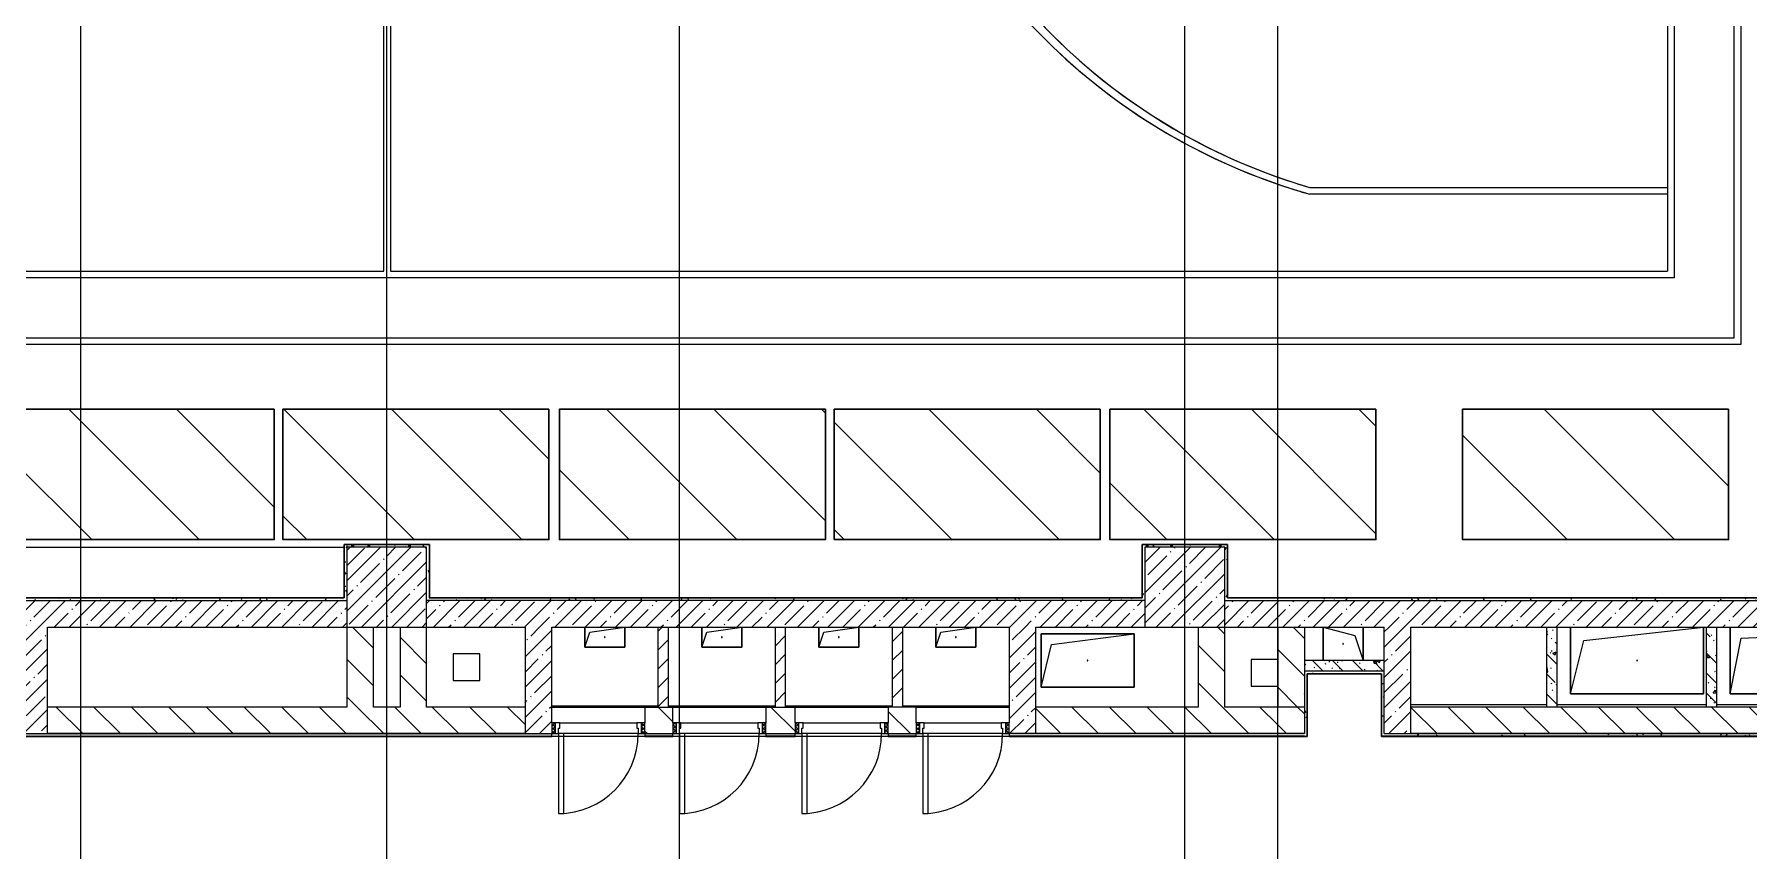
# Model space of a CAD drawing. Header units: millimetres. Extents: x -1113 to 415037, y -3642 to 354837.
# Drawn here: x 200582 to 213472, y 10020 to 16155 of the extents above; entities that cross this region are included whole.
import ezdxf

# ---------------------------------------------------------------- set-up
doc = ezdxf.new("R2010")
doc.units = ezdxf.units.MM
for name, color, linetype, lineweight in [('0) строит. леса', 20, 'Continuous', 30), ('A-AREA-BNDY', 7, 'Continuous', 5), ('A-DOOR-2', 7, 'Continuous', 5), ('A-DOOR-FRAM-2', 7, 'Continuous', 5), ('A-FLOR', 7, 'Continuous', 9), ('A-GENM', 7, 'Continuous', 9), ('A-WALL', 7, 'Continuous', 5), ('I-WALL', 7, 'Continuous', 5), ('S-COLS', 7, 'Continuous', 9), ('S-COLS-1', 7, 'Continuous', 5), ('Оси', 7, 'Continuous', 9)]:
    doc.layers.add(name, color=color, linetype=linetype, lineweight=lineweight)
for name, color, linetype, lineweight, true_color in [('A-DOOR-1', 7, 'Continuous', 5, 0xc0c0c0), ('A-DOOR-FRAM-1', 7, 'Continuous', 5, 0xc0c0c0), ('A-WALL-1', 9, 'Continuous', 5, 0x808080), ('A-WALL-FNSH-1', 9, 'Continuous', 5, 0x808080)]:
    doc.layers.add(name, color=color, linetype=linetype, lineweight=lineweight, true_color=true_color)
pattern_1 = [(135, (148772.12, -1e-08), (-141.42136, -141.42136), [])]
pattern_2 = [(135, (148772.12, -1e-08), (-150.8683, -150.8683), [213.36, -35.56, 7.112, -35.56]), (135, (148772.12, 150.77), (-150.8683, -150.8683), []), (50, (148772.12, -1e-08), (255.0577, -22.3145), [26.67, -293.37]), (355, (148772.12, -1e-08), (-49.3404, 267.4791), [21.336, -234.696]), (100.451, (148793.38, -1.86), (205.7195, 245.1636), [22.666, -249.326]), (46.184, (148772.12, 71.12), (379.511, -58.86), [40.005, -440.055]), (96.636, (148803.75, 66.2), (332.3634, 346.399), [33.999, -373.989]), (351.184, (148772.12, 71.12), (332.3669, 346.3953), [32.004, -352.044]), (21, (148807.68, 53.34), (212.2602, -143.1711), [26.67, -293.37]), (326, (148807.68, 53.34), (86.5224, 257.8632), [21.336, -234.696]), (71.451, (148825.37, 41.4), (298.78395, 114.6901), [22.666, -249.326]), (37.5, (148772.12, -1e-08), (4.32385, 118.37751), [6.706, -225.146, 6.706, -231.546, -235.585]), (37.5, (148772.12, -1e-08), (4.32385, 118.37751), [-470.103, 6.706, -228.879]), (7.5, (148772.12, -1e-08), (93.54758, 140.2533), [6.706, -129.134, 6.706, -219.812, -89.789]), (7.5, (148772.12, -1e-08), (93.54758, 140.2533), [-362.356, 6.706, -83.083]), (327.5, (148692.82, -1e-08), (189.82734, -8.02019), [6.706, -82.194, 6.706, -270.662, -368.046]), (327.5, (148692.82, -1e-08), (189.82734, -8.02019), [-366.268, 6.706, -361.34]), (317.5, (148657.26, -1e-08), (207.38114, 35.59764), [6.706, -108.864, 6.706, -177.495, -261.366]), (317.5, (148657.26, -1e-08), (207.38114, 35.59764), [-299.771, 6.706, -254.66])]
pattern_3 = [(45, (148772.12, -1e-08), (-114.04925, 114.04925), []), (45, (148886.17, -1e-08), (-114.04925, 114.04925), [201.612, -40.322, 6.706, -33.617])]
pattern_4 = [(45, (148772.12, -1e-08), (-70.71068, 70.71068), [])]
pattern_5 = [(135, (1951.41, 164.685), (-14.14214, -14.14214), []), (225, (1951.41, 164.685), (14.14214, -14.14214), [])]
pattern_6 = [(45, (-171.384, 164.685), (-14.1421, 14.1421), []), (135, (-171.384, 164.685), (-14.1421, -14.1421), [])]
pattern_7 = [(0, (148772.123, -1e-08), (243.84, 60.96), [20.117, -162.763, 20.117, -162.763, -975.36]), (0, (148772.123, -1e-08), (243.84, 60.96), [-365.76, 20.117, -345.643, 20.117, -162.763, -426.72]), (0, (148772.123, -1e-08), (243.84, 60.96), [-914.4, 20.117, -101.803, 20.117, -284.683]), (120, (148863.563, 30.48), (-174.71291, 180.691634), [20.117, -162.763, 20.117, -162.763, -975.36]), (120, (148863.563, 30.48), (-174.71291, 180.691634), [-365.76, 20.117, -345.643, 20.117, -162.763, -426.72]), (120, (148863.563, 30.48), (-174.71291, 180.691634), [-914.4, 20.117, -101.803, 20.117, -284.683]), (240, (148894.043, 152.4), (-69.12709, -241.651634), [20.117, -162.763, 20.117, -162.763, -975.36]), (240, (148894.043, 152.4), (-69.12709, -241.651634), [-365.76, 20.117, -345.643, 20.117, -162.763, -426.72]), (240, (148894.043, 152.4), (-69.12709, -241.651634), [-914.4, 20.117, -101.803, 20.117, -284.683])]

# ---------------------------------------------------------------- blocks, each defined once
blk = doc.blocks.new('BSC_Колонна _Прямоугольная - 600х600-23205375-Объем проектирования 2 этажа')
at = {"layer": 'S-COLS-1'}
h = blk.add_hatch(dxfattribs=at)
h.set_pattern_fill('FP_54', color=256, style=0, pattern_type=2)
h.set_pattern_definition([(45, (-54460, -12000), (-114.04925, 114.04925), []), (45, (-54345.95, -12000), (-114.04925, 114.04925), [201.613, -40.323, 6.706, -33.617])])
h.paths.add_polyline_path([(300, -300), (300, 300), (-300, 300), (-300, -300), (289, -300)])
for p, q in [((300, 300), (-300, 300)), ((-300, 300), (-300, -300)), ((300, -300), (300, 300)), ((-300, -300), (300, -300))]:
    blk.add_line(p, q, dxfattribs=at)
blk = doc.blocks.new('BSC_Колонна _Прямоугольная - 600х600-V316-Объем проектирования 2 этажа')
at = {"layer": 'S-COLS-1'}
h = blk.add_hatch(dxfattribs=at)
h.set_pattern_fill('FP_69', color=256, style=0, pattern_type=2)
h.set_pattern_definition([(45, (-60460, -12000), (-114.04925, 114.04925), []), (45, (-60345.95, -12000), (-114.04925, 114.04925), [201.613, -40.323, 6.706, -33.617])])
h.paths.add_polyline_path([(208, -300), (300, -300), (300, 300), (-300, 300), (-300, -300)])
for p, q in [((300, 300), (-300, 300)), ((-300, 300), (-300, -300)), ((300, -300), (300, 300)), ((-300, -300), (300, -300))]:
    blk.add_line(p, q, dxfattribs=at)
blk = doc.blocks.new('GM_Отверстие прямоугольное _в плите_ - Отверстие-21619835-Объем проектирования 2 этажа')
at = {"layer": 'A-GENM'}
for p, q in [((-125, 150), (125, 150)), ((125, 150), (-125, 150)), ((-62.5, 87.5), (125, 150)), ((-125, -150), (-62.5, 87.5)), ((125, -150), (-125, -150)), ((-125, -150), (125, -150))]:
    blk.add_line(p, q, dxfattribs=at)
for start, end in [(360, 180), (180, 360)]:
    blk.add_arc((0, 0), 2.5, start, end, dxfattribs=at)
blk = doc.blocks.new('110_Дверь_СКБ_1Ст - д-18 700x2100h_Технический шкаф ЭОМ и СС-23257539-Объем проектирования 2 этажа')
at = {"layer": 'A-DOOR-2'}
h = blk.add_hatch(dxfattribs=at)
h.set_pattern_fill('FP_121', color=256, style=0, pattern_type=2)
h.set_pattern_definition(pattern_5)
h.paths.add_polyline_path([(362.5, 100), (337.5, 98.5), (337.5, 20), (362.5, 20), (362.5, 82.1)])
at = {"layer": 'A-DOOR-FRAM-2'}
h = blk.add_hatch(dxfattribs=at)
h.set_pattern_fill('FP_122', color=256, style=0, pattern_type=2)
h.set_pattern_definition(pattern_6)
h.paths.add_polyline_path([(-337.5, 100), (-337.5, 20), (-312.5, 20), (-312.5, 100)])
at = {"layer": 'A-DOOR-1'}
for p, q in [((312.5, 700), (272.5, 700)), ((272.5, 700), (272.5, 100)), ((312.5, 100), (312.5, 700)), ((272.5, 100), (312.5, 100))]:
    blk.add_line(p, q, dxfattribs=at)
blk.add_arc((312.5, 100), 600, 90, 180, dxfattribs=at)
at = {"layer": 'A-DOOR-FRAM-1'}
for p, q in [((-312.5, 100), (-337.5, 100)), ((-337.5, 100), (-337.5, 20)), ((-337.5, 20), (-312.5, 20)), ((-287.5, 100), (-312.5, 100)), ((-312.5, 100), (-312.5, 20)), ((-312.5, 20), (-312.5, 100)), ((-312.5, 20), (-277.5, 20)), ((-287.5, 60), (-287.5, 100)), ((-287.5, 100), (272.5, 100)), ((-277.5, 60), (-287.5, 60)), ((-277.5, 20), (-277.5, 60)), ((302.5, 20), (-277.5, 20)), ((312.5, 60), (302.5, 60)), ((302.5, 60), (302.5, 20)), ((302.5, 20), (337.5, 20)), ((312.5, 100), (312.5, 60)), ((337.5, 100), (312.5, 100)), ((337.5, 20), (337.5, 100)), ((362.5, 100), (337.5, 100)), ((337.5, 100), (337.5, 20)), ((337.5, 20), (362.5, 20)), ((362.5, 20), (362.5, 100))]:
    blk.add_line(p, q, dxfattribs=at)
blk = doc.blocks.new('110_Дверь_СКБ_1Ст - д-18 700x2100h_Технический шкаф ЭОМ и СС-V391-Объем проектирования 2 этажа')
at = {"layer": 'A-DOOR-2'}
h = blk.add_hatch(dxfattribs=at)
h.set_pattern_fill('FP_121', color=256, style=0, pattern_type=2)
h.set_pattern_definition(pattern_5)
h.paths.add_polyline_path([(362.5, 100), (337.5, 100), (337.5, 20), (362.5, 20), (362.5, 47.1)])
at = {"layer": 'A-DOOR-FRAM-2'}
h = blk.add_hatch(dxfattribs=at)
h.set_pattern_fill('FP_122', color=256, style=0, pattern_type=2)
h.set_pattern_definition(pattern_6)
h.paths.add_polyline_path([(-337.5, 100), (-337.5, 20), (-312.5, 20), (-312.5, 100)])
at = {"layer": 'A-DOOR-1'}
for p, q in [((312.5, 700), (272.5, 700)), ((272.5, 700), (272.5, 100)), ((312.5, 100), (312.5, 700)), ((272.5, 100), (312.5, 100))]:
    blk.add_line(p, q, dxfattribs=at)
blk.add_arc((312.5, 100), 600, 90, 180, dxfattribs=at)
at = {"layer": 'A-DOOR-FRAM-1'}
for p, q in [((-312.5, 100), (-337.5, 100)), ((-337.5, 100), (-337.5, 20)), ((-337.5, 20), (-312.5, 20)), ((-287.5, 100), (-312.5, 100)), ((-312.5, 100), (-312.5, 20)), ((-312.5, 20), (-312.5, 100)), ((-312.5, 20), (-277.5, 20)), ((-287.5, 60), (-287.5, 100)), ((-287.5, 100), (272.5, 100)), ((-277.5, 60), (-287.5, 60)), ((-277.5, 20), (-277.5, 60)), ((302.5, 20), (-277.5, 20)), ((312.5, 60), (302.5, 60)), ((302.5, 60), (302.5, 20)), ((302.5, 20), (337.5, 20)), ((312.5, 100), (312.5, 60)), ((337.5, 100), (312.5, 100)), ((337.5, 20), (337.5, 100)), ((362.5, 100), (337.5, 100)), ((337.5, 100), (337.5, 20)), ((337.5, 20), (362.5, 20)), ((362.5, 20), (362.5, 100))]:
    blk.add_line(p, q, dxfattribs=at)
blk = doc.blocks.new('GM_Отверстие прямоугольное _в плите_ - Отверстие-21620300-Объем проектирования 2 этажа')
at = {"layer": 'A-GENM'}
for p, q in [((-150, -75), (-150, 75)), ((-150, 75), (-150, -75)), ((-150, -75), (-112.5, 37.5)), ((-112.5, 37.5), (150, 75)), ((150, 75), (150, -75)), ((150, -75), (150, 75)), ((150, -75), (-150, -75)), ((-150, -75), (150, -75))]:
    blk.add_line(p, q, dxfattribs=at)
for start, end in [(360, 180), (180, 360)]:
    blk.add_arc((0, 0), 2.5, start, end, dxfattribs=at)
blk = doc.blocks.new('GM_Отверстие прямоугольное _в плите_ - Отверстие-21982021-Объем проектирования 2 этажа')
at = {"layer": 'A-GENM'}
for p, q in [((-350, -200), (-350, 200)), ((-350, 200), (350, 200)), ((350, 200), (-350, 200)), ((-350, 200), (-350, -200)), ((-270, 120), (350, 200)), ((350, 200), (350, -200)), ((350, -200), (350, 200)), ((-350, -200), (-270, 120)), ((350, -200), (-350, -200)), ((-350, -200), (350, -200))]:
    blk.add_line(p, q, dxfattribs=at)
for start, end in [(360, 180), (180, 360)]:
    blk.add_arc((0, 0), 2.5, start, end, dxfattribs=at)
blk = doc.blocks.new('GM_Отверстие прямоугольное _в плите_ - Отверстие-21980457-Объем проектирования 2 этажа')
at = {"layer": 'A-GENM'}
for p, q in [((-500, -250), (-500, 250)), ((-500, 250), (-500, -250)), ((-500, -250), (-400, 150)), ((-400, 150), (500, 250)), ((500, 250), (500, -250)), ((500, -250), (500, 250)), ((500, -250), (-500, -250)), ((-500, -250), (500, -250))]:
    blk.add_line(p, q, dxfattribs=at)
for start, end in [(360, 180), (180, 360)]:
    blk.add_arc((0, 0), 2.5, start, end, dxfattribs=at)
blk = doc.blocks.new('GM_Отверстие прямоугольное _в плите_ - Отверстие-21982946-Объем проектирования 2 этажа')
at = {"layer": 'A-GENM'}
for p, q in [((-1000, -250), (-1000, 250)), ((-1000, 250), (-1000, -250)), ((-1000, -250), (-917, 167)), ((-917, 167), (1000, 250)), ((1000, -250), (-1000, -250)), ((-1000, -250), (1000, -250))]:
    blk.add_line(p, q, dxfattribs=at)
for start, end in [(360, 180), (180, 360)]:
    blk.add_arc((0, 0), 2.5, start, end, dxfattribs=at)

msp = doc.modelspace()

# ---------------------------------------------------------------- hatches: boundary and pattern name
at = {"layer": '0) строит. леса'}
h = msp.add_hatch(dxfattribs=at)
h.set_pattern_fill('ANSI31', color=256, scale=180, angle=-90)
h.paths.add_polyline_path([(202386, 13338), (200386, 13338), (200386, 12358), (202386, 12358)])
h = msp.add_hatch(dxfattribs=at)
h.set_pattern_fill('ANSI31', color=256, scale=180, angle=-90)
h.paths.add_polyline_path([(204451, 13338), (202451, 13338), (202451, 12358), (204451, 12358)])
h = msp.add_hatch(dxfattribs=at)
h.set_pattern_fill('ANSI31', color=256, scale=180, angle=-90)
h.paths.add_polyline_path([(206530, 13338), (204530, 13338), (204530, 12358), (206530, 12358)])
h = msp.add_hatch(dxfattribs=at)
h.set_pattern_fill('ANSI31', color=256, scale=180, angle=-90)
h.paths.add_polyline_path([(208596, 13338), (206596, 13338), (206596, 12358), (208596, 12358)])
h = msp.add_hatch(dxfattribs=at)
h.set_pattern_fill('ANSI31', color=256, scale=180, angle=-90)
h.paths.add_polyline_path([(210669, 13338), (208669, 13338), (208669, 12358), (210669, 12358)])
h = msp.add_hatch(dxfattribs=at)
h.set_pattern_fill('ANSI31', color=256, scale=180, angle=-90)
h.set_pattern_definition([(315, (585, 0), (404.1115, 404.1115), [])])
h.paths.add_polyline_path([(213320, 13338), (211320, 13338), (211320, 12358), (213320, 12358)])
at = {"layer": 'I-WALL'}
h = msp.add_hatch(dxfattribs=at)
h.set_pattern_fill('FP_191', color=256, style=0, pattern_type=2)
h.set_pattern_definition(pattern_7)
h.paths.add_polyline_path([(202912, 11920), (202932, 11920), (202932, 12320), (202912, 12320), (202912, 12083)])
h = msp.add_hatch(dxfattribs=at)
h.set_pattern_fill('FP_191', color=256, style=0, pattern_type=2)
h.set_pattern_definition(pattern_7)
h.paths.add_polyline_path([(203532, 12300), (203552, 12300), (203552, 12320), (202932, 12320), (202932, 12300), (203265, 12300)])
h = msp.add_hatch(dxfattribs=at)
h.set_pattern_fill('FP_191', color=256, style=0, pattern_type=2)
h.set_pattern_definition(pattern_7)
h.paths.add_polyline_path([(203532, 11900), (203552, 11921), (203552, 12300), (203532, 12300), (203532, 11920)])
h.paths.add_polyline_path([(203552, 11900), (203552, 11920), (203532, 11900)])
h = msp.add_hatch(dxfattribs=at)
h.set_pattern_fill('FP_191', color=256, style=0, pattern_type=2)
h.set_pattern_definition(pattern_7)
h.paths.add_polyline_path([(208932, 11920), (208932, 12320), (208912, 12320), (208912, 11920)])
h = msp.add_hatch(dxfattribs=at)
h.set_pattern_fill('FP_191', color=256, style=0, pattern_type=2)
h.set_pattern_definition(pattern_7)
h.paths.add_polyline_path([(208940, 12300), (209552, 12300), (209552, 12320), (208932, 12320), (208932, 12300)])
h = msp.add_hatch(dxfattribs=at)
h.set_pattern_fill('FP_191', color=256, style=0, pattern_type=2)
h.set_pattern_definition(pattern_7)
h.paths.add_polyline_path([(209532, 11900), (209552, 11901), (209552, 11920), (209534, 11901)])
h.paths.add_polyline_path([(209532, 11900), (209552, 11921), (209552, 12300), (209532, 12300), (209532, 11902)])
h = msp.add_hatch(dxfattribs=at)
h.set_pattern_fill('FP_191', color=256, style=0, pattern_type=2)
h.set_pattern_definition(pattern_7)
h.paths.add_polyline_path([(197552, 11900), (202932, 11900), (202911, 11920), (197553, 11920)])
h.paths.add_polyline_path([(202932, 11900), (202932, 11920), (202912, 11920)])
h = msp.add_hatch(dxfattribs=at)
h.set_pattern_fill('FP_1', color=256, style=0, pattern_type=2)
h.set_pattern_definition(pattern_3)
h.paths.add_polyline_path([(200482, 10900), (200682, 10901), (200682, 11900), (200482, 11900), (200482, 10901)])
h = msp.add_hatch(dxfattribs=at)
h.set_pattern_fill('FP_1', color=256, style=0, pattern_type=2)
h.set_pattern_definition(pattern_3)
h.paths.add_polyline_path([(202932, 11700), (202932, 11900), (200682, 11900), (200682, 11700), (202419, 11700)])
h = msp.add_hatch(dxfattribs=at)
h.set_pattern_fill('FP_1', color=256, style=0, pattern_type=2)
h.set_pattern_definition(pattern_3)
h.paths.add_polyline_path([(209932, 11700), (214932, 11700), (214932, 11900), (209532, 11900), (209532, 11700), (209867, 11700)])
h.paths.add_polyline_path([(208871, 11700), (208932, 11700), (208932, 11900), (203532, 11900), (203532, 11700), (208112, 11700)])
h = msp.add_hatch(dxfattribs=at)
h.set_pattern_fill('FP_191', color=256, style=0, pattern_type=2)
h.set_pattern_definition(pattern_7)
h.paths.add_polyline_path([(204535, 11900), (208932, 11900), (208911, 11920), (203553, 11920), (203552, 11900), (204472, 11900)])
h.paths.add_polyline_path([(208932, 11900), (208932, 11920), (208912, 11920)])
h = msp.add_hatch(dxfattribs=at)
h.set_pattern_fill('FP_191', color=256, style=0, pattern_type=2)
h.set_pattern_definition(pattern_7)
h.paths.add_polyline_path([(214932, 11900), (214932, 11920), (214914, 11918)])
h.paths.add_polyline_path([(214932, 11900), (214911, 11920), (209552, 11920), (209552, 11900), (214778, 11900)])
h = msp.add_hatch(dxfattribs=at)
h.set_pattern_fill('FP_23', color=256, style=0, pattern_type=2)
h.set_pattern_definition(pattern_1)
h.paths.add_polyline_path([(203089, 11100), (203132, 11100), (203132, 11700), (202932, 11700), (202932, 11100)])
h = msp.add_hatch(dxfattribs=at)
h.set_pattern_fill('FP_23', color=256, style=0, pattern_type=2)
h.set_pattern_definition(pattern_1)
h.paths.add_polyline_path([(203448, 11100), (203532, 11100), (203532, 11700), (203332, 11700), (203332, 11100)])
h = msp.add_hatch(dxfattribs=at)
h.set_pattern_fill('FP_1', color=256, style=0, pattern_type=2)
h.set_pattern_definition(pattern_3)
h.paths.add_polyline_path([(204425, 10900), (204472, 10900), (204472, 11700), (204272, 11700), (204272, 10900), (204298, 10900)])
h = msp.add_hatch(dxfattribs=at)
h.set_pattern_fill('FP_22', color=256, style=0, pattern_type=2)
h.set_pattern_definition(pattern_4)
h.paths.add_polyline_path([(205351, 11100), (205351, 11700), (205271, 11700), (205271, 11100)])
h = msp.add_hatch(dxfattribs=at)
h.set_pattern_fill('FP_22', color=256, style=0, pattern_type=2)
h.set_pattern_definition(pattern_4)
h.paths.add_polyline_path([(206231, 11100), (206231, 11700), (206151, 11700), (206151, 11100)])
h = msp.add_hatch(dxfattribs=at)
h.set_pattern_fill('FP_22', color=256, style=0, pattern_type=2)
h.set_pattern_definition(pattern_4)
h.paths.add_polyline_path([(207111, 11100), (207111, 11700), (207031, 11700), (207031, 11100)])
h = msp.add_hatch(dxfattribs=at)
h.set_pattern_fill('FP_1', color=256, style=0, pattern_type=2)
h.set_pattern_definition(pattern_3)
h.paths.add_polyline_path([(208112, 10900), (208112, 11700), (207912, 11700), (207912, 10900)])
h = msp.add_hatch(dxfattribs=at)
h.set_pattern_fill('FP_23', color=256, style=0, pattern_type=2)
h.set_pattern_definition(pattern_1)
h.paths.add_polyline_path([(209332, 11100), (209532, 11100), (209532, 11700), (209332, 11700), (209332, 11200)])
h = msp.add_hatch(dxfattribs=at)
h.set_pattern_fill('FP_23', color=256, style=0, pattern_type=2)
h.set_pattern_definition(pattern_1)
h.paths.add_polyline_path([(209992, 11100), (210132, 11100), (210132, 11700), (209932, 11700), (209932, 11100)])
h = msp.add_hatch(dxfattribs=at)
h.set_pattern_fill('FP_1', color=256, style=0, pattern_type=2)
h.set_pattern_definition(pattern_3)
h.paths.add_polyline_path([(210732, 10900), (210932, 10900), (210932, 11700), (210732, 11700), (210732, 11100)])
h = msp.add_hatch(dxfattribs=at)
h.set_pattern_fill('FP_41', color=256, style=0, pattern_type=2)
h.set_pattern_definition(pattern_2)
h.paths.add_polyline_path([(212032, 11100), (212032, 11700), (211952, 11700), (211952, 11100)])
h = msp.add_hatch(dxfattribs=at)
h.set_pattern_fill('FP_41', color=256, style=0, pattern_type=2)
h.set_pattern_definition(pattern_2)
h.paths.add_polyline_path([(213232, 11100), (213232, 11700), (213152, 11700), (213152, 11100)])
h = msp.add_hatch(dxfattribs=at)
h.set_pattern_fill('FP_41', color=256, style=0, pattern_type=2)
h.set_pattern_definition(pattern_2)
h.paths.add_polyline_path([(210132, 11370), (210732, 11370), (210732, 11450), (210132, 11450)])
h = msp.add_hatch(dxfattribs=at)
h.set_pattern_fill('FP_191', color=256, style=0, pattern_type=2)
h.set_pattern_definition(pattern_7)
h.paths.add_polyline_path([(210132, 11370), (210152, 11350), (210152, 11370)])
h.paths.add_polyline_path([(210152, 10880), (210151, 11350), (210132, 11367), (210132, 10880)])
h = msp.add_hatch(dxfattribs=at)
h.set_pattern_fill('FP_191', color=256, style=0, pattern_type=2)
h.set_pattern_definition(pattern_7)
h.paths.add_polyline_path([(210152, 11350), (210711, 11350), (210732, 11370), (210152, 11370), (210152, 11363)])
h.paths.add_polyline_path([(210712, 11350), (210732, 11350), (210732, 11370), (210723, 11361)])
h = msp.add_hatch(dxfattribs=at)
h.set_pattern_fill('FP_191', color=256, style=0, pattern_type=2)
h.set_pattern_definition(pattern_7)
h.paths.add_polyline_path([(210732, 10900), (210732, 11350), (210712, 11350), (210712, 10900)])
h = msp.add_hatch(dxfattribs=at)
h.set_pattern_fill('FP_23', color=256, style=0, pattern_type=2)
h.set_pattern_definition(pattern_1)
h.paths.add_polyline_path([(209732, 10900), (209932, 10900), (209932, 11100), (208112, 11100), (208112, 10900), (209594, 10900)])
h.paths.add_polyline_path([(197307, 10900), (200482, 10900), (200482, 11100), (196033, 11100), (196033, 10900)])
h.paths.add_polyline_path([(200682, 10900), (204272, 10900), (204272, 11100), (200682, 11100)])
h.paths.add_polyline_path([(205172, 10900), (205382, 10900), (205382, 11100), (205172, 11100), (205172, 10941)])
h.paths.add_polyline_path([(206082, 10900), (206302, 10900), (206302, 11100), (206082, 11100), (206082, 10980)])
h.paths.add_polyline_path([(207212, 10900), (207212, 11100), (207002, 11100), (207002, 10900)])
h = msp.add_hatch(dxfattribs=at)
h.set_pattern_fill('FP_23', color=256, style=0, pattern_type=2)
h.set_pattern_definition(pattern_1)
h.paths.add_polyline_path([(209932, 10900), (210132, 10900), (210132, 11100), (209932, 11100), (209932, 11039)])
h = msp.add_hatch(dxfattribs=at)
h.set_pattern_fill('FP_23', color=256, style=0, pattern_type=2)
h.set_pattern_definition(pattern_1)
h.paths.add_polyline_path([(215332, 10900), (215332, 11100), (210932, 11100), (210932, 10900), (214653, 10900)])
h = msp.add_hatch(dxfattribs=at)
h.set_pattern_fill('FP_191', color=256, style=0, pattern_type=2)
h.set_pattern_definition(pattern_7)
h.paths.add_polyline_path([(209732, 10880), (210132, 10880), (210132, 10900), (207912, 10900), (207912, 10880), (209594, 10880)])
h.paths.add_polyline_path([(207111, 10880), (207212, 10880), (207212, 10900), (207002, 10900), (207002, 10880), (207031, 10880)])
h.paths.add_polyline_path([(206302, 10880), (206302, 10900), (206082, 10900), (206082, 10880), (206231, 10880)])
h.paths.add_polyline_path([(201644, 10880), (204472, 10880), (204472, 10900), (196013, 10900), (196013, 10880), (200911, 10880)])
h.paths.add_polyline_path([(205172, 10880), (205382, 10880), (205382, 10900), (205172, 10900)])
h = msp.add_hatch(dxfattribs=at)
h.set_pattern_fill('FP_191', color=256, style=0, pattern_type=2)
h.set_pattern_definition(pattern_7)
h.paths.add_polyline_path([(212032, 10880), (215532, 10880), (215532, 10900), (210712, 10899), (210712, 10880), (211952, 10880)])

# ---------------------------------------------------------------- linework, layer by layer
at = {"layer": '0) строит. леса'}
for points in [[(202386, 13338), (200386, 13338), (200386, 12358), (202386, 12358)], [(204451, 13338), (202451, 13338), (202451, 12358), (204451, 12358)], [(206530, 13338), (204530, 13338), (204530, 12358), (206530, 12358)], [(208596, 13338), (206596, 13338), (206596, 12358), (208596, 12358)], [(210669, 13338), (208669, 13338), (208669, 12358), (210669, 12358)], [(213320, 13338), (211320, 13338), (211320, 12358), (213320, 12358)]]:
    msp.add_lwpolyline(points, close=True, dxfattribs=at)
at = {"layer": 'A-AREA-BNDY', "flags": 128}
for points in [[(197553, 11921), (202911, 11921), (202911, 12321), (203553, 12321), (203553, 11921), (208911, 11921), (208911, 12321), (209553, 12321), (209553, 11921), (214911, 11921)], [(215068, 10879), (210711, 10879), (210711, 11349), (210153, 11349), (210153, 10879), (196012, 10879), (196012, 11679), (193554, 11679), (193554, 10879), (191173, 10879), (191173, 10209), (187533, 10209)]]:
    msp.add_lwpolyline(points, dxfattribs=at)
at = {"layer": 'A-FLOR'}
for p, q in [((213362, 13874), (213362, 24931)), ((213412, 24981), (213412, 13824)), ((203209, 14374), (203209, 24431)), ((203259, 24431), (203259, 14374)), ((212862, 24431), (212862, 14374)), ((212912, 24481), (212912, 14324)), ((210172, 15003), (212862, 15003)), ((212862, 14953), (210172, 14953)), ((212912, 14324), (193556, 14324)), ((193606, 14374), (203209, 14374)), ((203259, 14374), (212862, 14374)), ((213412, 13824), (193056, 13824)), ((193106, 13874), (213362, 13874)), ((197552, 12300), (202912, 12300)), ((209532, 12320), (208932, 12320)), ((203932, 11500), (203732, 11500)), ((203732, 11500), (203732, 11300)), ((203932, 11300), (203932, 11500)), ((209932, 11457), (209732, 11457)), ((209732, 11457), (209732, 11257)), ((210152, 11350), (210711, 11350)), ((210711, 11350), (210711, 10900)), ((203732, 11300), (203932, 11300)), ((209732, 11257), (209932, 11257)), ((204472, 11100), (204472, 11108)), ((204472, 11108), (205271, 11108)), ((205351, 11108), (206151, 11108)), ((206231, 11108), (207031, 11108)), ((207111, 11108), (207912, 11108)), ((207912, 11108), (207912, 11100)), ((210932, 11120), (211952, 11120)), ((212032, 11120), (213152, 11120)), ((213232, 11120), (215332, 11120)), ((204272, 10900), (200682, 10900)), ((215332, 10900), (210932, 10900))]:
    msp.add_line(p, q, dxfattribs=at)
for centre, radius, start, end in [((211427, 19383), 4604, 105.8133, 254.1867), ((211457, 19383), 4564, 106.3411, 253.6589), ((211427, 19383), 4604, 224.512, 251.2192), ((211457, 19383), 4564, 223.594, 250.6524), ((211457, 19383), 4564, 250.6524, 253.6589), ((211427, 19383), 4604, 251.2192, 254.1867)]:
    msp.add_arc(centre, radius, start, end, dxfattribs=at)
at = {"layer": 'A-WALL'}
for p, q in [((203552, 12300), (203552, 11920)), ((208912, 12320), (208912, 11920)), ((209552, 12320), (209552, 11920)), ((197532, 11900), (202932, 11900)), ((202912, 11920), (197553, 11920)), ((203552, 11920), (208912, 11920)), ((209532, 11900), (214932, 11900)), ((210152, 10879), (210152, 11350)), ((205172, 11100), (205382, 11100)), ((206082, 11100), (206302, 11100)), ((196033, 10900), (204272, 10900)), ((204272, 10900), (204472, 10900)), ((205172, 10900), (205382, 10900)), ((206082, 10900), (206302, 10900)), ((207002, 10900), (207212, 10900)), ((210132, 10900), (207912, 10900)), ((210132, 10879), (210132, 10880))]:
    msp.add_line(p, q, dxfattribs=at)
at = {"layer": 'A-WALL-1'}
for p, q in [((202912, 12320), (202912, 11920)), ((203552, 12320), (202912, 12320)), ((209552, 12320), (208912, 12320)), ((208932, 11900), (203532, 11900)), ((200682, 10900), (200682, 11700)), ((200682, 11700), (202932, 11700)), ((202932, 11700), (202932, 11100)), ((203132, 11100), (203132, 11700)), ((203332, 11700), (203332, 11100)), ((203532, 11100), (203532, 11700)), ((203532, 11700), (204272, 11700)), ((204272, 11700), (204272, 10900)), ((204472, 10980), (204472, 11700)), ((204472, 11700), (207912, 11700)), ((205271, 11700), (205271, 11100)), ((205351, 11100), (205351, 11700)), ((206151, 11700), (206151, 11100)), ((206231, 11100), (206231, 11700)), ((207031, 11700), (207031, 11100)), ((207111, 11100), (207111, 11700)), ((207912, 11700), (207912, 10980)), ((208112, 10900), (208112, 11700)), ((208112, 11700), (208932, 11700)), ((209332, 11700), (209332, 11100)), ((209532, 11100), (209532, 11700)), ((209532, 11700), (210732, 11700)), ((209932, 11700), (209932, 11100)), ((210132, 11700), (210132, 10900)), ((210732, 10900), (210732, 11700)), ((210932, 10900), (210932, 11700)), ((210932, 11700), (214932, 11700)), ((211952, 11700), (211952, 11100)), ((212032, 11100), (212032, 11700)), ((213152, 11700), (213152, 11100)), ((213232, 11100), (213232, 11700)), ((210732, 11450), (210132, 11450)), ((210732, 11370), (210132, 11370)), ((210711, 11350), (210712, 11350)), ((210712, 11350), (210712, 10880)), ((202932, 11100), (200682, 11100)), ((203332, 11100), (203132, 11100)), ((204272, 11100), (203532, 11100)), ((205172, 11100), (205172, 10980)), ((205382, 10980), (205382, 11100)), ((206082, 11100), (206082, 10980)), ((206302, 10980), (206302, 11100)), ((207212, 11100), (207002, 11100)), ((207002, 11100), (207002, 10980)), ((207212, 10980), (207212, 11100)), ((209332, 11100), (208112, 11100)), ((210132, 11100), (209532, 11100)), ((215332, 11100), (210932, 11100)), ((196012, 10880), (204472, 10880)), ((204472, 10880), (204472, 10900)), ((205172, 10900), (205172, 10880)), ((205382, 10880), (205382, 10900)), ((206082, 10900), (206082, 10880)), ((206302, 10880), (206302, 10900)), ((207002, 10900), (207002, 10880)), ((207212, 10880), (207212, 10900)), ((207912, 10900), (207912, 10880)), ((210132, 10879), (210152, 10879)), ((210732, 10900), (215532, 10900))]:
    msp.add_line(p, q, dxfattribs=at)
at = {"layer": 'A-WALL-FNSH-1'}
for p, q in [((203553, 12321), (202911, 12321)), ((202911, 12321), (202911, 11921)), ((203552, 12320), (203552, 12300)), ((203553, 11920), (203553, 12321)), ((209553, 12321), (208911, 12321)), ((208911, 12321), (208911, 11921)), ((209553, 11921), (209553, 12321)), ((202911, 11921), (197552, 11921)), ((208911, 11921), (203552, 11921)), ((209552, 11920), (214899, 11920)), ((214911, 11921), (209553, 11921)), ((210153, 11349), (210711, 11349)), ((210153, 10879), (210153, 11349)), ((196012, 10879), (204472, 10879)), ((204472, 10879), (204472, 10880)), ((205382, 10880), (205172, 10880)), ((205172, 10880), (205172, 10879)), ((205172, 10879), (205382, 10879)), ((205382, 10879), (205382, 10880)), ((206302, 10880), (206082, 10880)), ((206082, 10880), (206082, 10879)), ((206082, 10879), (206302, 10879)), ((206302, 10879), (206302, 10880)), ((207212, 10880), (207002, 10880)), ((207002, 10880), (207002, 10879)), ((207002, 10879), (207212, 10879)), ((207212, 10879), (207212, 10880)), ((210132, 10880), (207912, 10880)), ((207912, 10880), (207912, 10879)), ((207912, 10879), (210132, 10879)), ((210152, 10879), (210153, 10879)), ((210711, 10900), (210711, 10879)), ((210711, 10879), (215068, 10879)), ((215068, 10880), (210712, 10880))]:
    msp.add_line(p, q, dxfattribs=at)
at = {"layer": 'I-WALL'}
for p, q in [((204472, 11100), (205172, 11100)), ((205382, 11100), (206082, 11100)), ((206302, 11100), (207002, 11100)), ((207212, 11100), (207912, 11100)), ((204472, 10880), (204522, 10880)), ((204522, 10879), (204472, 10879)), ((204562, 10880), (205172, 10880)), ((205172, 10879), (204562, 10879)), ((205382, 10880), (205432, 10880)), ((205432, 10879), (205382, 10879)), ((205472, 10880), (206082, 10880)), ((206082, 10879), (205472, 10879)), ((206302, 10880), (206352, 10880)), ((206352, 10879), (206302, 10879)), ((206392, 10880), (207002, 10880)), ((207002, 10879), (206392, 10879)), ((207212, 10880), (207262, 10880)), ((207262, 10879), (207212, 10879)), ((207302, 10880), (207912, 10880)), ((207912, 10879), (207302, 10879))]:
    msp.add_line(p, q, dxfattribs=at)
at = {"layer": 'Оси'}
for points in [[(200932, -1906), (200932, 3094), (200932, 22398), (200932, 27398)], [(203232, -1906), (203232, 3094), (203232, 22398), (203232, 27398)], [(205432, -1906), (205432, 3094), (205432, 22398), (205432, 27398)], [(209232, -1906), (209232, 3094), (209232, 22398), (209232, 27398)], [(210435, -1906), (210435, -1202), (209932, -636), (209932, 4364), (209932, 22398), (209932, 27398)]]:
    msp.add_lwpolyline(points, dxfattribs=at)

# ---------------------------------------------------------------- block references
at = {"layer": 'A-DOOR-1', "rotation": 180}
for name, p in [('110_Дверь_СКБ_1Ст - д-18 700x2100h_Технический шкаф ЭОМ и СС-23257539-Объем проектирования 2 этажа', (204835, 11000)), ('110_Дверь_СКБ_1Ст - д-18 700x2100h_Технический шкаф ЭОМ и СС-V391-Объем проектирования 2 этажа', (205745, 11000)), ('110_Дверь_СКБ_1Ст - д-18 700x2100h_Технический шкаф ЭОМ и СС-V391-Объем проектирования 2 этажа', (206665, 11000)), ('110_Дверь_СКБ_1Ст - д-18 700x2100h_Технический шкаф ЭОМ и СС-23257539-Объем проектирования 2 этажа', (207575, 11000))]:
    msp.add_blockref(name, p, dxfattribs=at)
at = {"layer": 'A-GENM'}
for name, p in [('GM_Отверстие прямоугольное _в плите_ - Отверстие-21620300-Объем проектирования 2 этажа', (204871, 11625)), ('GM_Отверстие прямоугольное _в плите_ - Отверстие-21620300-Объем проектирования 2 этажа', (205751, 11625)), ('GM_Отверстие прямоугольное _в плите_ - Отверстие-21620300-Объем проектирования 2 этажа', (206631, 11625)), ('GM_Отверстие прямоугольное _в плите_ - Отверстие-21620300-Объем проектирования 2 этажа', (207511, 11625)), ('GM_Отверстие прямоугольное _в плите_ - Отверстие-21982021-Объем проектирования 2 этажа', (208501, 11450)), ('GM_Отверстие прямоугольное _в плите_ - Отверстие-21980457-Объем проектирования 2 этажа', (212632, 11450)), ('GM_Отверстие прямоугольное _в плите_ - Отверстие-21982946-Объем проектирования 2 этажа', (214332, 11450))]:
    msp.add_blockref(name, p, dxfattribs=at)
at = {"layer": 'A-GENM', "rotation": 270}
msp.add_blockref('GM_Отверстие прямоугольное _в плите_ - Отверстие-21619835-Объем проектирования 2 этажа', (210422, 11575), dxfattribs=at)
at = {"layer": 'S-COLS'}
for name, p in [('BSC_Колонна _Прямоугольная - 600х600-23205375-Объем проектирования 2 этажа', (203232, 12000)), ('BSC_Колонна _Прямоугольная - 600х600-V316-Объем проектирования 2 этажа', (209232, 12000))]:
    msp.add_blockref(name, p, dxfattribs=at)

doc.saveas('drawing.dxf')
